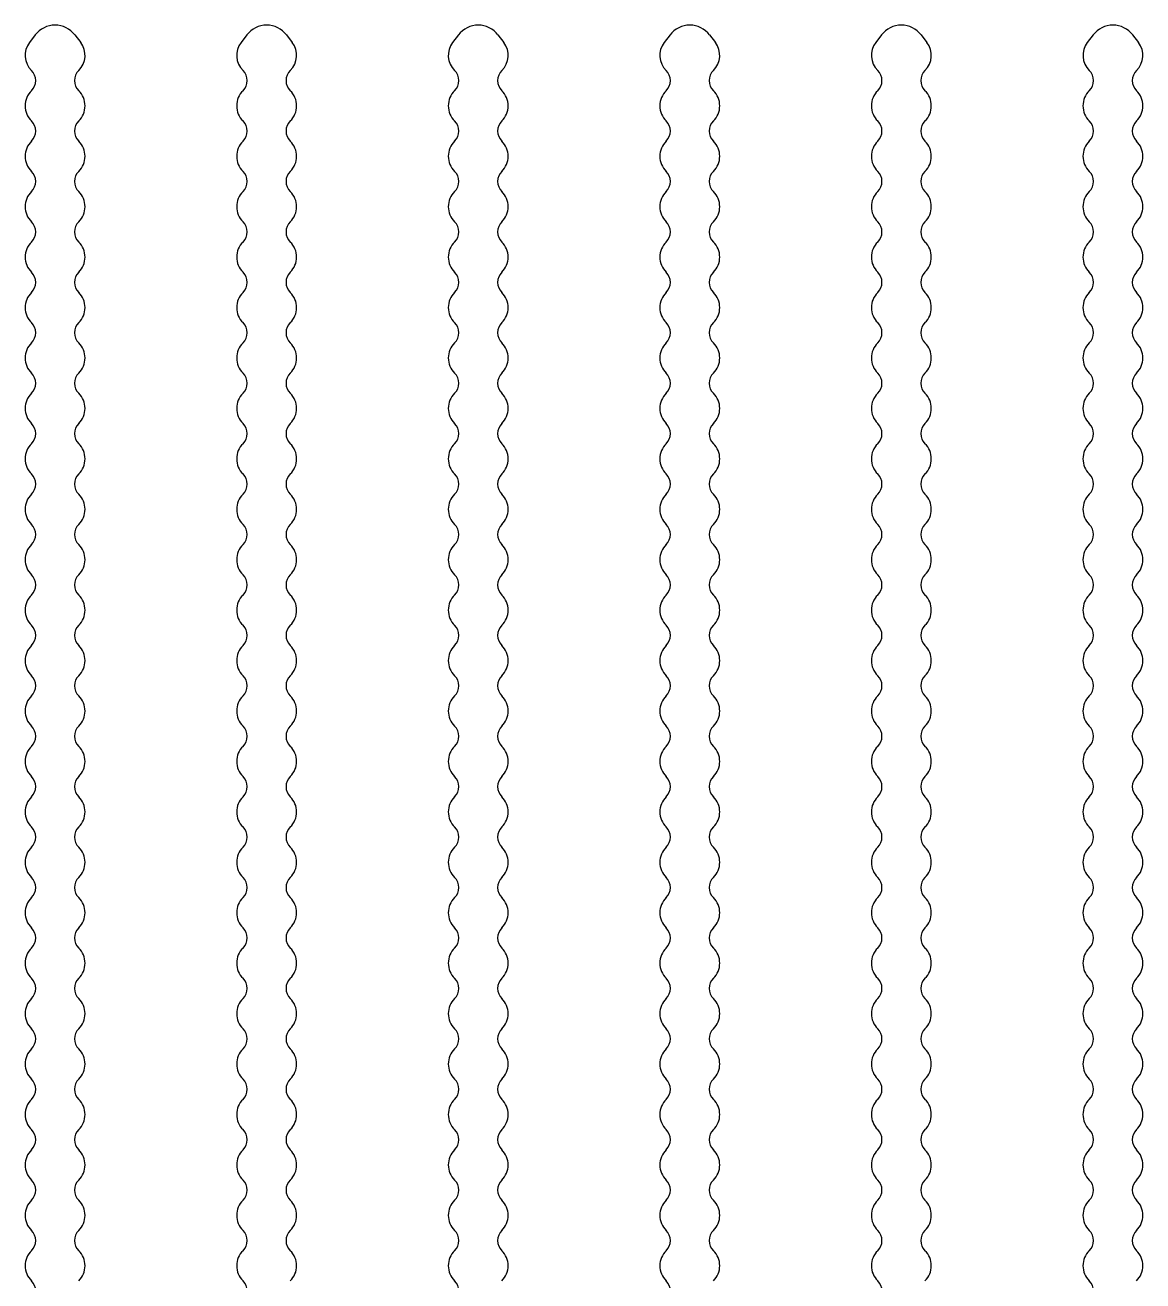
# Model space of a CAD drawing. Extents: x 2401.1 to 2467.1, y 1494.6 to 1566.4.
# Drawn here: x 2403.23 to 2434.93, y 1530.82 to 1566.43 of the extents above; entities that cross this region are included whole.
import ezdxf

# ---------------------------------------------------------------- set-up
doc = ezdxf.new("R2010")
doc.units = 0
doc.layers.get('0').update_dxf_attribs({"linetype": 'CONTINUOUS'})

msp = doc.modelspace()

# ---------------------------------------------------------------- linework, layer by layer
for p, q in [((2403.519, 1566.149), (2403.353, 1565.931)), ((2404.64, 1566.149), (2404.807, 1565.931)), ((2409.519, 1566.149), (2409.353, 1565.931)), ((2410.64, 1566.149), (2410.807, 1565.931)), ((2415.519, 1566.149), (2415.353, 1565.931)), ((2416.64, 1566.149), (2416.807, 1565.931)), ((2421.519, 1566.149), (2421.353, 1565.931)), ((2422.64, 1566.149), (2422.807, 1565.931)), ((2427.519, 1566.149), (2427.353, 1565.931)), ((2428.64, 1566.149), (2428.807, 1565.931)), ((2433.519, 1566.149), (2433.353, 1565.931)), ((2434.64, 1566.149), (2434.807, 1565.931))]:
    msp.add_line(p, q)
for centre, radius, start, end in [((2404.08, 1565.72), 0.706, 90, 142.5969), ((2404.08, 1565.72), 0.706, 37.4031, 90), ((2410.08, 1565.72), 0.706, 90, 142.5969), ((2410.08, 1565.72), 0.706, 37.4031, 90), ((2416.08, 1565.72), 0.706, 90, 142.5969), ((2416.08, 1565.72), 0.706, 37.4031, 90), ((2422.08, 1565.72), 0.706, 90, 142.5969), ((2422.08, 1565.72), 0.706, 37.4031, 90), ((2428.08, 1565.72), 0.706, 90, 142.5969), ((2428.08, 1565.72), 0.706, 37.4031, 90), ((2434.08, 1565.72), 0.706, 90, 142.5969), ((2434.08, 1565.72), 0.706, 37.4031, 90), ((2403.83, 1565.567), 0.6, 142.5969, 225.5239), ((2404.33, 1565.567), 0.6, 314.4761, 37.4031), ((2409.83, 1565.567), 0.6, 142.5969, 225.5239), ((2410.33, 1565.567), 0.6, 314.4761, 37.4031), ((2415.83, 1565.567), 0.6, 142.5969, 225.5239), ((2416.33, 1565.567), 0.6, 314.4761, 37.4031), ((2421.83, 1565.567), 0.6, 142.5969, 225.5239), ((2422.33, 1565.567), 0.6, 314.4761, 37.4031), ((2427.83, 1565.567), 0.6, 142.5969, 225.5239), ((2428.33, 1565.567), 0.6, 314.4761, 37.4031), ((2433.83, 1565.567), 0.6, 142.5969, 225.5239), ((2434.33, 1565.567), 0.6, 314.4761, 37.4031), ((2403.128, 1564.852), 0.402, 314.4761, 45.5239), ((2405.032, 1564.852), 0.402, 134.4761, 225.5239), ((2409.128, 1564.852), 0.402, 314.4761, 45.5239), ((2411.032, 1564.852), 0.402, 134.4761, 225.5239), ((2415.128, 1564.852), 0.402, 314.4761, 45.5239), ((2417.032, 1564.852), 0.402, 134.4761, 225.5239), ((2421.128, 1564.852), 0.402, 314.4761, 45.5239), ((2423.032, 1564.852), 0.402, 134.4761, 225.5239), ((2427.128, 1564.852), 0.402, 314.4761, 45.5239), ((2429.032, 1564.852), 0.402, 134.4761, 225.5239), ((2433.128, 1564.852), 0.402, 314.4761, 45.5239), ((2435.032, 1564.852), 0.402, 134.4761, 225.5239), ((2403.83, 1564.137), 0.6, 134.4761, 225.5239), ((2404.33, 1564.137), 0.6, 314.4761, 45.5239), ((2409.83, 1564.137), 0.6, 134.4761, 225.5239), ((2410.33, 1564.137), 0.6, 314.4761, 45.5239), ((2415.83, 1564.137), 0.6, 134.4761, 225.5239), ((2416.33, 1564.137), 0.6, 314.4761, 45.5239), ((2421.83, 1564.137), 0.6, 134.4761, 225.5239), ((2422.33, 1564.137), 0.6, 314.4761, 45.5239), ((2427.83, 1564.137), 0.6, 134.4761, 225.5239), ((2428.33, 1564.137), 0.6, 314.4761, 45.5239), ((2433.83, 1564.137), 0.6, 134.4761, 225.5239), ((2434.33, 1564.137), 0.6, 314.4761, 45.5239), ((2403.128, 1563.422), 0.402, 314.4761, 45.5239), ((2405.032, 1563.422), 0.402, 134.4761, 225.5239), ((2409.128, 1563.422), 0.402, 314.4761, 45.5239), ((2411.032, 1563.422), 0.402, 134.4761, 225.5239), ((2415.128, 1563.422), 0.402, 314.4761, 45.5239), ((2417.032, 1563.422), 0.402, 134.4761, 225.5239), ((2421.128, 1563.422), 0.402, 314.4761, 45.5239), ((2423.032, 1563.422), 0.402, 134.4761, 225.5239), ((2427.128, 1563.422), 0.402, 314.4761, 45.5239), ((2429.032, 1563.422), 0.402, 134.4761, 225.5239), ((2433.128, 1563.422), 0.402, 314.4761, 45.5239), ((2435.032, 1563.422), 0.402, 134.4761, 225.5239), ((2403.83, 1562.707), 0.6, 134.4761, 225.5239), ((2404.33, 1562.707), 0.6, 314.4761, 45.5239), ((2409.83, 1562.707), 0.6, 134.4761, 225.5239), ((2410.33, 1562.707), 0.6, 314.4761, 45.5239), ((2415.83, 1562.707), 0.6, 134.4761, 225.5239), ((2416.33, 1562.707), 0.6, 314.4761, 45.5239), ((2421.83, 1562.707), 0.6, 134.4761, 225.5239), ((2422.33, 1562.707), 0.6, 314.4761, 45.5239), ((2427.83, 1562.707), 0.6, 134.4761, 225.5239), ((2428.33, 1562.707), 0.6, 314.4761, 45.5239), ((2433.83, 1562.707), 0.6, 134.4761, 225.5239), ((2434.33, 1562.707), 0.6, 314.4761, 45.5239), ((2403.128, 1561.992), 0.402, 314.4761, 45.5239), ((2405.032, 1561.992), 0.402, 134.4761, 225.5239), ((2409.128, 1561.992), 0.402, 314.4761, 45.5239), ((2411.032, 1561.992), 0.402, 134.4761, 225.5239), ((2415.128, 1561.992), 0.402, 314.4761, 45.5239), ((2417.032, 1561.992), 0.402, 134.4761, 225.5239), ((2421.128, 1561.992), 0.402, 314.4761, 45.5239), ((2423.032, 1561.992), 0.402, 134.4761, 225.5239), ((2427.128, 1561.992), 0.402, 314.4761, 45.5239), ((2429.032, 1561.992), 0.402, 134.4761, 225.5239), ((2433.128, 1561.992), 0.402, 314.4761, 45.5239), ((2435.032, 1561.992), 0.402, 134.4761, 225.5239), ((2403.83, 1561.277), 0.6, 134.4761, 225.5239), ((2404.33, 1561.277), 0.6, 314.4761, 45.5239), ((2409.83, 1561.277), 0.6, 134.4761, 225.5239), ((2410.33, 1561.277), 0.6, 314.4761, 45.5239), ((2415.83, 1561.277), 0.6, 134.4761, 225.5239), ((2416.33, 1561.277), 0.6, 314.4761, 45.5239), ((2421.83, 1561.277), 0.6, 134.4761, 225.5239), ((2422.33, 1561.277), 0.6, 314.4761, 45.5239), ((2427.83, 1561.277), 0.6, 134.4761, 225.5239), ((2428.33, 1561.277), 0.6, 314.4761, 45.5239), ((2433.83, 1561.277), 0.6, 134.4761, 225.5239), ((2434.33, 1561.277), 0.6, 314.4761, 45.5239), ((2403.128, 1560.562), 0.402, 314.4761, 45.5239), ((2405.032, 1560.562), 0.402, 134.4761, 225.5239), ((2409.128, 1560.562), 0.402, 314.4761, 45.5239), ((2411.032, 1560.562), 0.402, 134.4761, 225.5239), ((2415.128, 1560.562), 0.402, 314.4761, 45.5239), ((2417.032, 1560.562), 0.402, 134.4761, 225.5239), ((2421.128, 1560.562), 0.402, 314.4761, 45.5239), ((2423.032, 1560.562), 0.402, 134.4761, 225.5239), ((2427.128, 1560.562), 0.402, 314.4761, 45.5239), ((2429.032, 1560.562), 0.402, 134.4761, 225.5239), ((2433.128, 1560.562), 0.402, 314.4761, 45.5239), ((2435.032, 1560.562), 0.402, 134.4761, 225.5239), ((2403.83, 1559.847), 0.6, 134.4761, 225.5239), ((2404.33, 1559.847), 0.6, 314.4761, 45.5239), ((2409.83, 1559.847), 0.6, 134.4761, 225.5239), ((2410.33, 1559.847), 0.6, 314.4761, 45.5239), ((2415.83, 1559.847), 0.6, 134.4761, 225.5239), ((2416.33, 1559.847), 0.6, 314.4761, 45.5239), ((2421.83, 1559.847), 0.6, 134.4761, 225.5239), ((2422.33, 1559.847), 0.6, 314.4761, 45.5239), ((2427.83, 1559.847), 0.6, 134.4761, 225.5239), ((2428.33, 1559.847), 0.6, 314.4761, 45.5239), ((2433.83, 1559.847), 0.6, 134.4761, 225.5239), ((2434.33, 1559.847), 0.6, 314.4761, 45.5239), ((2403.128, 1559.132), 0.402, 314.4761, 45.5239), ((2405.032, 1559.132), 0.402, 134.4761, 225.5239), ((2409.128, 1559.132), 0.402, 314.4761, 45.5239), ((2411.032, 1559.132), 0.402, 134.4761, 225.5239), ((2415.128, 1559.132), 0.402, 314.4761, 45.5239), ((2417.032, 1559.132), 0.402, 134.4761, 225.5239), ((2421.128, 1559.132), 0.402, 314.4761, 45.5239), ((2423.032, 1559.132), 0.402, 134.4761, 225.5239), ((2427.128, 1559.132), 0.402, 314.4761, 45.5239), ((2429.032, 1559.132), 0.402, 134.4761, 225.5239), ((2433.128, 1559.132), 0.402, 314.4761, 45.5239), ((2435.032, 1559.132), 0.402, 134.4761, 225.5239), ((2403.83, 1558.417), 0.6, 134.4761, 225.5239), ((2404.33, 1558.417), 0.6, 314.4761, 45.5239), ((2409.83, 1558.417), 0.6, 134.4761, 225.5239), ((2410.33, 1558.417), 0.6, 314.4761, 45.5239), ((2415.83, 1558.417), 0.6, 134.4761, 225.5239), ((2416.33, 1558.417), 0.6, 314.4761, 45.5239), ((2421.83, 1558.417), 0.6, 134.4761, 225.5239), ((2422.33, 1558.417), 0.6, 314.4761, 45.5239), ((2427.83, 1558.417), 0.6, 134.4761, 225.5239), ((2428.33, 1558.417), 0.6, 314.4761, 45.5239), ((2433.83, 1558.417), 0.6, 134.4761, 225.5239), ((2434.33, 1558.417), 0.6, 314.4761, 45.5239), ((2403.128, 1557.702), 0.402, 314.4761, 45.5239), ((2405.032, 1557.702), 0.402, 134.4761, 225.5239), ((2409.128, 1557.702), 0.402, 314.4761, 45.5239), ((2411.032, 1557.702), 0.402, 134.4761, 225.5239), ((2415.128, 1557.702), 0.402, 314.4761, 45.5239), ((2417.032, 1557.702), 0.402, 134.4761, 225.5239), ((2421.128, 1557.702), 0.402, 314.4761, 45.5239), ((2423.032, 1557.702), 0.402, 134.4761, 225.5239), ((2427.128, 1557.702), 0.402, 314.4761, 45.5239), ((2429.032, 1557.702), 0.402, 134.4761, 225.5239), ((2433.128, 1557.702), 0.402, 314.4761, 45.5239), ((2435.032, 1557.702), 0.402, 134.4761, 225.5239), ((2403.83, 1556.987), 0.6, 134.4761, 225.5239), ((2404.33, 1556.987), 0.6, 314.4761, 45.5239), ((2409.83, 1556.987), 0.6, 134.4761, 225.5239), ((2410.33, 1556.987), 0.6, 314.4761, 45.5239), ((2415.83, 1556.987), 0.6, 134.4761, 225.5239), ((2416.33, 1556.987), 0.6, 314.4761, 45.5239), ((2421.83, 1556.987), 0.6, 134.4761, 225.5239), ((2422.33, 1556.987), 0.6, 314.4761, 45.5239), ((2427.83, 1556.987), 0.6, 134.4761, 225.5239), ((2428.33, 1556.987), 0.6, 314.4761, 45.5239), ((2433.83, 1556.987), 0.6, 134.4761, 225.5239), ((2434.33, 1556.987), 0.6, 314.4761, 45.5239), ((2403.128, 1556.272), 0.402, 314.4761, 45.5239), ((2405.032, 1556.272), 0.402, 134.4761, 225.5239), ((2409.128, 1556.272), 0.402, 314.4761, 45.5239), ((2411.032, 1556.272), 0.402, 134.4761, 225.5239), ((2415.128, 1556.272), 0.402, 314.4761, 45.5239), ((2417.032, 1556.272), 0.402, 134.4761, 225.5239), ((2421.128, 1556.272), 0.402, 314.4761, 45.5239), ((2423.032, 1556.272), 0.402, 134.4761, 225.5239), ((2427.128, 1556.272), 0.402, 314.4761, 45.5239), ((2429.032, 1556.272), 0.402, 134.4761, 225.5239), ((2433.128, 1556.272), 0.402, 314.4761, 45.5239), ((2435.032, 1556.272), 0.402, 134.4761, 225.5239), ((2403.83, 1555.557), 0.6, 134.4761, 225.5239), ((2404.33, 1555.557), 0.6, 314.4761, 45.5239), ((2409.83, 1555.557), 0.6, 134.4761, 225.5239), ((2410.33, 1555.557), 0.6, 314.4761, 45.5239), ((2415.83, 1555.557), 0.6, 134.4761, 225.5239), ((2416.33, 1555.557), 0.6, 314.4761, 45.5239), ((2421.83, 1555.557), 0.6, 134.4761, 225.5239), ((2422.33, 1555.557), 0.6, 314.4761, 45.5239), ((2427.83, 1555.557), 0.6, 134.4761, 225.5239), ((2428.33, 1555.557), 0.6, 314.4761, 45.5239), ((2433.83, 1555.557), 0.6, 134.4761, 225.5239), ((2434.33, 1555.557), 0.6, 314.4761, 45.5239), ((2403.128, 1554.842), 0.402, 314.4761, 45.5239), ((2405.032, 1554.842), 0.402, 134.4761, 225.5239), ((2409.128, 1554.842), 0.402, 314.4761, 45.5239), ((2411.032, 1554.842), 0.402, 134.4761, 225.5239), ((2415.128, 1554.842), 0.402, 314.4761, 45.5239), ((2417.032, 1554.842), 0.402, 134.4761, 225.5239), ((2421.128, 1554.842), 0.402, 314.4761, 45.5239), ((2423.032, 1554.842), 0.402, 134.4761, 225.5239), ((2427.128, 1554.842), 0.402, 314.4761, 45.5239), ((2429.032, 1554.842), 0.402, 134.4761, 225.5239), ((2433.128, 1554.842), 0.402, 314.4761, 45.5239), ((2435.032, 1554.842), 0.402, 134.4761, 225.5239), ((2403.83, 1554.127), 0.6, 134.4761, 225.5239), ((2404.33, 1554.127), 0.6, 314.4761, 45.5239), ((2409.83, 1554.127), 0.6, 134.4761, 225.5239), ((2410.33, 1554.127), 0.6, 314.4761, 45.5239), ((2415.83, 1554.127), 0.6, 134.4761, 225.5239), ((2416.33, 1554.127), 0.6, 314.4761, 45.5239), ((2421.83, 1554.127), 0.6, 134.4761, 225.5239), ((2422.33, 1554.127), 0.6, 314.4761, 45.5239), ((2427.83, 1554.127), 0.6, 134.4761, 225.5239), ((2428.33, 1554.127), 0.6, 314.4761, 45.5239), ((2433.83, 1554.127), 0.6, 134.4761, 225.5239), ((2434.33, 1554.127), 0.6, 314.4761, 45.5239), ((2403.128, 1553.412), 0.402, 314.4761, 45.5239), ((2405.032, 1553.412), 0.402, 134.4761, 225.5239), ((2409.128, 1553.412), 0.402, 314.4761, 45.5239), ((2411.032, 1553.412), 0.402, 134.4761, 225.5239), ((2415.128, 1553.412), 0.402, 314.4761, 45.5239), ((2417.032, 1553.412), 0.402, 134.4761, 225.5239), ((2421.128, 1553.412), 0.402, 314.4761, 45.5239), ((2423.032, 1553.412), 0.402, 134.4761, 225.5239), ((2427.128, 1553.412), 0.402, 314.4761, 45.5239), ((2429.032, 1553.412), 0.402, 134.4761, 225.5239), ((2433.128, 1553.412), 0.402, 314.4761, 45.5239), ((2435.032, 1553.412), 0.402, 134.4761, 225.5239), ((2403.83, 1552.697), 0.6, 134.4761, 225.5239), ((2404.33, 1552.697), 0.6, 314.4761, 45.5239), ((2409.83, 1552.697), 0.6, 134.4761, 225.5239), ((2410.33, 1552.697), 0.6, 314.4761, 45.5239), ((2415.83, 1552.697), 0.6, 134.4761, 225.5239), ((2416.33, 1552.697), 0.6, 314.4761, 45.5239), ((2421.83, 1552.697), 0.6, 134.4761, 225.5239), ((2422.33, 1552.697), 0.6, 314.4761, 45.5239), ((2427.83, 1552.697), 0.6, 134.4761, 225.5239), ((2428.33, 1552.697), 0.6, 314.4761, 45.5239), ((2433.83, 1552.697), 0.6, 134.4761, 225.5239), ((2434.33, 1552.697), 0.6, 314.4761, 45.5239), ((2403.128, 1551.982), 0.402, 314.4761, 45.5239), ((2405.032, 1551.982), 0.402, 134.4761, 225.5239), ((2409.128, 1551.982), 0.402, 314.4761, 45.5239), ((2411.032, 1551.982), 0.402, 134.4761, 225.5239), ((2415.128, 1551.982), 0.402, 314.4761, 45.5239), ((2417.032, 1551.982), 0.402, 134.4761, 225.5239), ((2421.128, 1551.982), 0.402, 314.4761, 45.5239), ((2423.032, 1551.982), 0.402, 134.4761, 225.5239), ((2427.128, 1551.982), 0.402, 314.4761, 45.5239), ((2429.032, 1551.982), 0.402, 134.4761, 225.5239), ((2433.128, 1551.982), 0.402, 314.4761, 45.5239), ((2435.032, 1551.982), 0.402, 134.4761, 225.5239), ((2403.83, 1551.267), 0.6, 134.4761, 225.5239), ((2404.33, 1551.267), 0.6, 314.4761, 45.5239), ((2409.83, 1551.267), 0.6, 134.4761, 225.5239), ((2410.33, 1551.267), 0.6, 314.4761, 45.5239), ((2415.83, 1551.267), 0.6, 134.4761, 225.5239), ((2416.33, 1551.267), 0.6, 314.4761, 45.5239), ((2421.83, 1551.267), 0.6, 134.4761, 225.5239), ((2422.33, 1551.267), 0.6, 314.4761, 45.5239), ((2427.83, 1551.267), 0.6, 134.4761, 225.5239), ((2428.33, 1551.267), 0.6, 314.4761, 45.5239), ((2433.83, 1551.267), 0.6, 134.4761, 225.5239), ((2434.33, 1551.267), 0.6, 314.4761, 45.5239), ((2403.128, 1550.552), 0.402, 314.4761, 45.5239), ((2405.032, 1550.552), 0.402, 134.4761, 225.5239), ((2409.128, 1550.552), 0.402, 314.4761, 45.5239), ((2411.032, 1550.552), 0.402, 134.4761, 225.5239), ((2415.128, 1550.552), 0.402, 314.4761, 45.5239), ((2417.032, 1550.552), 0.402, 134.4761, 225.5239), ((2421.128, 1550.552), 0.402, 314.4761, 45.5239), ((2423.032, 1550.552), 0.402, 134.4761, 225.5239), ((2427.128, 1550.552), 0.402, 314.4761, 45.5239), ((2429.032, 1550.552), 0.402, 134.4761, 225.5239), ((2433.128, 1550.552), 0.402, 314.4761, 45.5239), ((2435.032, 1550.552), 0.402, 134.4761, 225.5239), ((2403.83, 1549.837), 0.6, 134.4761, 225.5239), ((2404.33, 1549.837), 0.6, 314.4761, 45.5239), ((2409.83, 1549.837), 0.6, 134.4761, 225.5239), ((2410.33, 1549.837), 0.6, 314.4761, 45.5239), ((2415.83, 1549.837), 0.6, 134.4761, 225.5239), ((2416.33, 1549.837), 0.6, 314.4761, 45.5239), ((2421.83, 1549.837), 0.6, 134.4761, 225.5239), ((2422.33, 1549.837), 0.6, 314.4761, 45.5239), ((2427.83, 1549.837), 0.6, 134.4761, 225.5239), ((2428.33, 1549.837), 0.6, 314.4761, 45.5239), ((2433.83, 1549.837), 0.6, 134.4761, 225.5239), ((2434.33, 1549.837), 0.6, 314.4761, 45.5239), ((2403.128, 1549.122), 0.402, 314.4761, 45.5239), ((2405.032, 1549.122), 0.402, 134.4761, 225.5239), ((2409.128, 1549.122), 0.402, 314.4761, 45.5239), ((2411.032, 1549.122), 0.402, 134.4761, 225.5239), ((2415.128, 1549.122), 0.402, 314.4761, 45.5239), ((2417.032, 1549.122), 0.402, 134.4761, 225.5239), ((2421.128, 1549.122), 0.402, 314.4761, 45.5239), ((2423.032, 1549.122), 0.402, 134.4761, 225.5239), ((2427.128, 1549.122), 0.402, 314.4761, 45.5239), ((2429.032, 1549.122), 0.402, 134.4761, 225.5239), ((2433.128, 1549.122), 0.402, 314.4761, 45.5239), ((2435.032, 1549.122), 0.402, 134.4761, 225.5239), ((2403.83, 1548.407), 0.6, 134.4761, 225.5239), ((2404.33, 1548.407), 0.6, 314.4761, 45.5239), ((2409.83, 1548.407), 0.6, 134.4761, 225.5239), ((2410.33, 1548.407), 0.6, 314.4761, 45.5239), ((2415.83, 1548.407), 0.6, 134.4761, 225.5239), ((2416.33, 1548.407), 0.6, 314.4761, 45.5239), ((2421.83, 1548.407), 0.6, 134.4761, 225.5239), ((2422.33, 1548.407), 0.6, 314.4761, 45.5239), ((2427.83, 1548.407), 0.6, 134.4761, 225.5239), ((2428.33, 1548.407), 0.6, 314.4761, 45.5239), ((2433.83, 1548.407), 0.6, 134.4761, 225.5239), ((2434.33, 1548.407), 0.6, 314.4761, 45.5239), ((2403.128, 1547.692), 0.402, 314.4761, 45.5239), ((2405.032, 1547.692), 0.402, 134.4761, 225.5239), ((2409.128, 1547.692), 0.402, 314.4761, 45.5239), ((2411.032, 1547.692), 0.402, 134.4761, 225.5239), ((2415.128, 1547.692), 0.402, 314.4761, 45.5239), ((2417.032, 1547.692), 0.402, 134.4761, 225.5239), ((2421.128, 1547.692), 0.402, 314.4761, 45.5239), ((2423.032, 1547.692), 0.402, 134.4761, 225.5239), ((2427.128, 1547.692), 0.402, 314.4761, 45.5239), ((2429.032, 1547.692), 0.402, 134.4761, 225.5239), ((2433.128, 1547.692), 0.402, 314.4761, 45.5239), ((2435.032, 1547.692), 0.402, 134.4761, 225.5239), ((2403.83, 1546.977), 0.6, 134.4761, 225.5239), ((2404.33, 1546.977), 0.6, 314.4761, 45.5239), ((2409.83, 1546.977), 0.6, 134.4761, 225.5239), ((2410.33, 1546.977), 0.6, 314.4761, 45.5239), ((2415.83, 1546.977), 0.6, 134.4761, 225.5239), ((2416.33, 1546.977), 0.6, 314.4761, 45.5239), ((2421.83, 1546.977), 0.6, 134.4761, 225.5239), ((2422.33, 1546.977), 0.6, 314.4761, 45.5239), ((2427.83, 1546.977), 0.6, 134.4761, 225.5239), ((2428.33, 1546.977), 0.6, 314.4761, 45.5239), ((2433.83, 1546.977), 0.6, 134.4761, 225.5239), ((2434.33, 1546.977), 0.6, 314.4761, 45.5239), ((2403.128, 1546.262), 0.402, 314.4761, 45.5239), ((2405.032, 1546.262), 0.402, 134.4761, 225.5239), ((2409.128, 1546.262), 0.402, 314.4761, 45.5239), ((2411.032, 1546.262), 0.402, 134.4761, 225.5239), ((2415.128, 1546.262), 0.402, 314.4761, 45.5239), ((2417.032, 1546.262), 0.402, 134.4761, 225.5239), ((2421.128, 1546.262), 0.402, 314.4761, 45.5239), ((2423.032, 1546.262), 0.402, 134.4761, 225.5239), ((2427.128, 1546.262), 0.402, 314.4761, 45.5239), ((2429.032, 1546.262), 0.402, 134.4761, 225.5239), ((2433.128, 1546.262), 0.402, 314.4761, 45.5239), ((2435.032, 1546.262), 0.402, 134.4761, 225.5239), ((2403.83, 1545.547), 0.6, 134.4761, 225.5239), ((2404.33, 1545.547), 0.6, 314.4761, 45.5239), ((2409.83, 1545.547), 0.6, 134.4761, 225.5239), ((2410.33, 1545.547), 0.6, 314.4761, 45.5239), ((2415.83, 1545.547), 0.6, 134.4761, 225.5239), ((2416.33, 1545.547), 0.6, 314.4761, 45.5239), ((2421.83, 1545.547), 0.6, 134.4761, 225.5239), ((2422.33, 1545.547), 0.6, 314.4761, 45.5239), ((2427.83, 1545.547), 0.6, 134.4761, 225.5239), ((2428.33, 1545.547), 0.6, 314.4761, 45.5239), ((2433.83, 1545.547), 0.6, 134.4761, 225.5239), ((2434.33, 1545.547), 0.6, 314.4761, 45.5239), ((2403.128, 1544.832), 0.402, 314.4761, 45.5239), ((2405.032, 1544.832), 0.402, 134.4761, 225.5239), ((2409.128, 1544.832), 0.402, 314.4761, 45.5239), ((2411.032, 1544.832), 0.402, 134.4761, 225.5239), ((2415.128, 1544.832), 0.402, 314.4761, 45.5239), ((2417.032, 1544.832), 0.402, 134.4761, 225.5239), ((2421.128, 1544.832), 0.402, 314.4761, 45.5239), ((2423.032, 1544.832), 0.402, 134.4761, 225.5239), ((2427.128, 1544.832), 0.402, 314.4761, 45.5239), ((2429.032, 1544.832), 0.402, 134.4761, 225.5239), ((2433.128, 1544.832), 0.402, 314.4761, 45.5239), ((2435.032, 1544.832), 0.402, 134.4761, 225.5239), ((2403.83, 1544.117), 0.6, 134.4761, 225.5239), ((2404.33, 1544.117), 0.6, 314.4761, 45.5239), ((2409.83, 1544.117), 0.6, 134.4761, 225.5239), ((2410.33, 1544.117), 0.6, 314.4761, 45.5239), ((2415.83, 1544.117), 0.6, 134.4761, 225.5239), ((2416.33, 1544.117), 0.6, 314.4761, 45.5239), ((2421.83, 1544.117), 0.6, 134.4761, 225.5239), ((2422.33, 1544.117), 0.6, 314.4761, 45.5239), ((2427.83, 1544.117), 0.6, 134.4761, 225.5239), ((2428.33, 1544.117), 0.6, 314.4761, 45.5239), ((2433.83, 1544.117), 0.6, 134.4761, 225.5239), ((2434.33, 1544.117), 0.6, 314.4761, 45.5239), ((2403.128, 1543.402), 0.402, 314.4761, 45.5239), ((2405.032, 1543.402), 0.402, 134.4761, 225.5239), ((2409.128, 1543.402), 0.402, 314.4761, 45.5239), ((2411.032, 1543.402), 0.402, 134.4761, 225.5239), ((2415.128, 1543.402), 0.402, 314.4761, 45.5239), ((2417.032, 1543.402), 0.402, 134.4761, 225.5239), ((2421.128, 1543.402), 0.402, 314.4761, 45.5239), ((2423.032, 1543.402), 0.402, 134.4761, 225.5239), ((2427.128, 1543.402), 0.402, 314.4761, 45.5239), ((2429.032, 1543.402), 0.402, 134.4761, 225.5239), ((2433.128, 1543.402), 0.402, 314.4761, 45.5239), ((2435.032, 1543.402), 0.402, 134.4761, 225.5239), ((2403.83, 1542.687), 0.6, 134.4761, 225.5239), ((2404.33, 1542.687), 0.6, 314.4761, 45.5239), ((2409.83, 1542.687), 0.6, 134.4761, 225.5239), ((2410.33, 1542.687), 0.6, 314.4761, 45.5239), ((2415.83, 1542.687), 0.6, 134.4761, 225.5239), ((2416.33, 1542.687), 0.6, 314.4761, 45.5239), ((2421.83, 1542.687), 0.6, 134.4761, 225.5239), ((2422.33, 1542.687), 0.6, 314.4761, 45.5239), ((2427.83, 1542.687), 0.6, 134.4761, 225.5239), ((2428.33, 1542.687), 0.6, 314.4761, 45.5239), ((2433.83, 1542.687), 0.6, 134.4761, 225.5239), ((2434.33, 1542.687), 0.6, 314.4761, 45.5239), ((2403.128, 1541.972), 0.402, 314.4761, 45.5239), ((2405.032, 1541.972), 0.402, 134.4761, 225.5239), ((2409.128, 1541.972), 0.402, 314.4761, 45.5239), ((2411.032, 1541.972), 0.402, 134.4761, 225.5239), ((2415.128, 1541.972), 0.402, 314.4761, 45.5239), ((2417.032, 1541.972), 0.402, 134.4761, 225.5239), ((2421.128, 1541.972), 0.402, 314.4761, 45.5239), ((2423.032, 1541.972), 0.402, 134.4761, 225.5239), ((2427.128, 1541.972), 0.402, 314.4761, 45.5239), ((2429.032, 1541.972), 0.402, 134.4761, 225.5239), ((2433.128, 1541.972), 0.402, 314.4761, 45.5239), ((2435.032, 1541.972), 0.402, 134.4761, 225.5239), ((2403.83, 1541.257), 0.6, 134.4761, 225.5239), ((2404.33, 1541.257), 0.6, 314.4761, 45.5239), ((2409.83, 1541.257), 0.6, 134.4761, 225.5239), ((2410.33, 1541.257), 0.6, 314.4761, 45.5239), ((2415.83, 1541.257), 0.6, 134.4761, 225.5239), ((2416.33, 1541.257), 0.6, 314.4761, 45.5239), ((2421.83, 1541.257), 0.6, 134.4761, 225.5239), ((2422.33, 1541.257), 0.6, 314.4761, 45.5239), ((2427.83, 1541.257), 0.6, 134.4761, 225.5239), ((2428.33, 1541.257), 0.6, 314.4761, 45.5239), ((2433.83, 1541.257), 0.6, 134.4761, 225.5239), ((2434.33, 1541.257), 0.6, 314.4761, 45.5239), ((2403.128, 1540.542), 0.402, 314.4761, 45.5239), ((2405.032, 1540.542), 0.402, 134.4761, 225.5239), ((2409.128, 1540.542), 0.402, 314.4761, 45.5239), ((2411.032, 1540.542), 0.402, 134.4761, 225.5239), ((2415.128, 1540.542), 0.402, 314.4761, 45.5239), ((2417.032, 1540.542), 0.402, 134.4761, 225.5239), ((2421.128, 1540.542), 0.402, 314.4761, 45.5239), ((2423.032, 1540.542), 0.402, 134.4761, 225.5239), ((2427.128, 1540.542), 0.402, 314.4761, 45.5239), ((2429.032, 1540.542), 0.402, 134.4761, 225.5239), ((2433.128, 1540.542), 0.402, 314.4761, 45.5239), ((2435.032, 1540.542), 0.402, 134.4761, 225.5239), ((2403.83, 1539.827), 0.6, 134.4761, 225.5239), ((2404.33, 1539.827), 0.6, 314.4761, 45.5239), ((2409.83, 1539.827), 0.6, 134.4761, 225.5239), ((2410.33, 1539.827), 0.6, 314.4761, 45.5239), ((2415.83, 1539.827), 0.6, 134.4761, 225.5239), ((2416.33, 1539.827), 0.6, 314.4761, 45.5239), ((2421.83, 1539.827), 0.6, 134.4761, 225.5239), ((2422.33, 1539.827), 0.6, 314.4761, 45.5239), ((2427.83, 1539.827), 0.6, 134.4761, 225.5239), ((2428.33, 1539.827), 0.6, 314.4761, 45.5239), ((2433.83, 1539.827), 0.6, 134.4761, 225.5239), ((2434.33, 1539.827), 0.6, 314.4761, 45.5239), ((2403.128, 1539.112), 0.402, 314.4761, 45.5239), ((2405.032, 1539.112), 0.402, 134.4761, 225.5239), ((2409.128, 1539.112), 0.402, 314.4761, 45.5239), ((2411.032, 1539.112), 0.402, 134.4761, 225.5239), ((2415.128, 1539.112), 0.402, 314.4761, 45.5239), ((2417.032, 1539.112), 0.402, 134.4761, 225.5239), ((2421.128, 1539.112), 0.402, 314.4761, 45.5239), ((2423.032, 1539.112), 0.402, 134.4761, 225.5239), ((2427.128, 1539.112), 0.402, 314.4761, 45.5239), ((2429.032, 1539.112), 0.402, 134.4761, 225.5239), ((2433.128, 1539.112), 0.402, 314.4761, 45.5239), ((2435.032, 1539.112), 0.402, 134.4761, 225.5239), ((2403.83, 1538.397), 0.6, 134.4761, 225.5239), ((2404.33, 1538.397), 0.6, 314.4761, 45.5239), ((2409.83, 1538.397), 0.6, 134.4761, 225.5239), ((2410.33, 1538.397), 0.6, 314.4761, 45.5239), ((2415.83, 1538.397), 0.6, 134.4761, 225.5239), ((2416.33, 1538.397), 0.6, 314.4761, 45.5239), ((2421.83, 1538.397), 0.6, 134.4761, 225.5239), ((2422.33, 1538.397), 0.6, 314.4761, 45.5239), ((2427.83, 1538.397), 0.6, 134.4761, 225.5239), ((2428.33, 1538.397), 0.6, 314.4761, 45.5239), ((2433.83, 1538.397), 0.6, 134.4761, 225.5239), ((2434.33, 1538.397), 0.6, 314.4761, 45.5239), ((2403.128, 1537.682), 0.402, 314.4761, 45.5239), ((2405.032, 1537.682), 0.402, 134.4761, 225.5239), ((2409.128, 1537.682), 0.402, 314.4761, 45.5239), ((2411.032, 1537.682), 0.402, 134.4761, 225.5239), ((2415.128, 1537.682), 0.402, 314.4761, 45.5239), ((2417.032, 1537.682), 0.402, 134.4761, 225.5239), ((2421.128, 1537.682), 0.402, 314.4761, 45.5239), ((2423.032, 1537.682), 0.402, 134.4761, 225.5239), ((2427.128, 1537.682), 0.402, 314.4761, 45.5239), ((2429.032, 1537.682), 0.402, 134.4761, 225.5239), ((2433.128, 1537.682), 0.402, 314.4761, 45.5239), ((2435.032, 1537.682), 0.402, 134.4761, 225.5239), ((2403.83, 1536.967), 0.6, 134.4761, 225.5239), ((2404.33, 1536.967), 0.6, 314.4761, 45.5239), ((2409.83, 1536.967), 0.6, 134.4761, 225.5239), ((2410.33, 1536.967), 0.6, 314.4761, 45.5239), ((2415.83, 1536.967), 0.6, 134.4761, 225.5239), ((2416.33, 1536.967), 0.6, 314.4761, 45.5239), ((2421.83, 1536.967), 0.6, 134.4761, 225.5239), ((2422.33, 1536.967), 0.6, 314.4761, 45.5239), ((2427.83, 1536.967), 0.6, 134.4761, 225.5239), ((2428.33, 1536.967), 0.6, 314.4761, 45.5239), ((2433.83, 1536.967), 0.6, 134.4761, 225.5239), ((2434.33, 1536.967), 0.6, 314.4761, 45.5239), ((2403.128, 1536.252), 0.402, 314.4761, 45.5239), ((2405.032, 1536.252), 0.402, 134.4761, 225.5239), ((2409.128, 1536.252), 0.402, 314.4761, 45.5239), ((2411.032, 1536.252), 0.402, 134.4761, 225.5239), ((2415.128, 1536.252), 0.402, 314.4761, 45.5239), ((2417.032, 1536.252), 0.402, 134.4761, 225.5239), ((2421.128, 1536.252), 0.402, 314.4761, 45.5239), ((2423.032, 1536.252), 0.402, 134.4761, 225.5239), ((2427.128, 1536.252), 0.402, 314.4761, 45.5239), ((2429.032, 1536.252), 0.402, 134.4761, 225.5239), ((2433.128, 1536.252), 0.402, 314.4761, 45.5239), ((2435.032, 1536.252), 0.402, 134.4761, 225.5239), ((2403.83, 1535.537), 0.6, 134.4761, 225.5239), ((2404.33, 1535.537), 0.6, 314.4761, 45.5239), ((2409.83, 1535.537), 0.6, 134.4761, 225.5239), ((2410.33, 1535.537), 0.6, 314.4761, 45.5239), ((2415.83, 1535.537), 0.6, 134.4761, 225.5239), ((2416.33, 1535.537), 0.6, 314.4761, 45.5239), ((2421.83, 1535.537), 0.6, 134.4761, 225.5239), ((2422.33, 1535.537), 0.6, 314.4761, 45.5239), ((2427.83, 1535.537), 0.6, 134.4761, 225.5239), ((2428.33, 1535.537), 0.6, 314.4761, 45.5239), ((2433.83, 1535.537), 0.6, 134.4761, 225.5239), ((2434.33, 1535.537), 0.6, 314.4761, 45.5239), ((2403.128, 1534.822), 0.402, 314.4761, 45.5239), ((2405.032, 1534.822), 0.402, 134.4761, 225.5239), ((2409.128, 1534.822), 0.402, 314.4761, 45.5239), ((2411.032, 1534.822), 0.402, 134.4761, 225.5239), ((2415.128, 1534.822), 0.402, 314.4761, 45.5239), ((2417.032, 1534.822), 0.402, 134.4761, 225.5239), ((2421.128, 1534.822), 0.402, 314.4761, 45.5239), ((2423.032, 1534.822), 0.402, 134.4761, 225.5239), ((2427.128, 1534.822), 0.402, 314.4761, 45.5239), ((2429.032, 1534.822), 0.402, 134.4761, 225.5239), ((2433.128, 1534.822), 0.402, 314.4761, 45.5239), ((2435.032, 1534.822), 0.402, 134.4761, 225.5239), ((2403.83, 1534.107), 0.6, 134.4761, 225.5239), ((2404.33, 1534.107), 0.6, 314.4761, 45.5239), ((2409.83, 1534.107), 0.6, 134.4761, 225.5239), ((2410.33, 1534.107), 0.6, 314.4761, 45.5239), ((2415.83, 1534.107), 0.6, 134.4761, 225.5239), ((2416.33, 1534.107), 0.6, 314.4761, 45.5239), ((2421.83, 1534.107), 0.6, 134.4761, 225.5239), ((2422.33, 1534.107), 0.6, 314.4761, 45.5239), ((2427.83, 1534.107), 0.6, 134.4761, 225.5239), ((2428.33, 1534.107), 0.6, 314.4761, 45.5239), ((2433.83, 1534.107), 0.6, 134.4761, 225.5239), ((2434.33, 1534.107), 0.6, 314.4761, 45.5239), ((2403.128, 1533.392), 0.402, 314.4761, 45.5239), ((2405.032, 1533.392), 0.402, 134.4761, 225.5239), ((2409.128, 1533.392), 0.402, 314.4761, 45.5239), ((2411.032, 1533.392), 0.402, 134.4761, 225.5239), ((2415.128, 1533.392), 0.402, 314.4761, 45.5239), ((2417.032, 1533.392), 0.402, 134.4761, 225.5239), ((2421.128, 1533.392), 0.402, 314.4761, 45.5239), ((2423.032, 1533.392), 0.402, 134.4761, 225.5239), ((2427.128, 1533.392), 0.402, 314.4761, 45.5239), ((2429.032, 1533.392), 0.402, 134.4761, 225.5239), ((2433.128, 1533.392), 0.402, 314.4761, 45.5239), ((2435.032, 1533.392), 0.402, 134.4761, 225.5239), ((2403.83, 1532.677), 0.6, 134.4761, 225.5239), ((2404.33, 1532.677), 0.6, 314.4761, 45.5239), ((2409.83, 1532.677), 0.6, 134.4761, 225.5239), ((2410.33, 1532.677), 0.6, 314.4761, 45.5239), ((2415.83, 1532.677), 0.6, 134.4761, 225.5239), ((2416.33, 1532.677), 0.6, 314.4761, 45.5239), ((2421.83, 1532.677), 0.6, 134.4761, 225.5239), ((2422.33, 1532.677), 0.6, 314.4761, 45.5239), ((2427.83, 1532.677), 0.6, 134.4761, 225.5239), ((2428.33, 1532.677), 0.6, 314.4761, 45.5239), ((2433.83, 1532.677), 0.6, 134.4761, 225.5239), ((2434.33, 1532.677), 0.6, 314.4761, 45.5239), ((2403.128, 1531.962), 0.402, 314.4761, 45.5239), ((2405.032, 1531.962), 0.402, 134.4761, 225.5239), ((2409.128, 1531.962), 0.402, 314.4761, 45.5239), ((2411.032, 1531.962), 0.402, 134.4761, 225.5239), ((2415.128, 1531.962), 0.402, 314.4761, 45.5239), ((2417.032, 1531.962), 0.402, 134.4761, 225.5239), ((2421.128, 1531.962), 0.402, 314.4761, 45.5239), ((2423.032, 1531.962), 0.402, 134.4761, 225.5239), ((2427.128, 1531.962), 0.402, 314.4761, 45.5239), ((2429.032, 1531.962), 0.402, 134.4761, 225.5239), ((2433.128, 1531.962), 0.402, 314.4761, 45.5239), ((2435.032, 1531.962), 0.402, 134.4761, 225.5239), ((2403.83, 1531.247), 0.6, 134.4761, 225.5239), ((2404.33, 1531.247), 0.6, 314.4761, 45.5239), ((2409.83, 1531.247), 0.6, 134.4761, 225.5239), ((2410.33, 1531.247), 0.6, 314.4761, 45.5239), ((2415.83, 1531.247), 0.6, 134.4761, 225.5239), ((2416.33, 1531.247), 0.6, 314.4761, 45.5239), ((2421.83, 1531.247), 0.6, 134.4761, 225.5239), ((2422.33, 1531.247), 0.6, 314.4761, 45.5239), ((2427.83, 1531.247), 0.6, 134.4761, 225.5239), ((2428.33, 1531.247), 0.6, 314.4761, 45.5239), ((2433.83, 1531.247), 0.6, 134.4761, 225.5239), ((2434.33, 1531.247), 0.6, 314.4761, 45.5239), ((2403.128, 1530.532), 0.402, 314.4761, 45.5239), ((2409.128, 1530.532), 0.402, 314.4761, 45.5239), ((2415.128, 1530.532), 0.402, 314.4761, 45.5239), ((2421.128, 1530.532), 0.402, 314.4761, 45.5239), ((2427.128, 1530.532), 0.402, 314.4761, 45.5239), ((2433.128, 1530.532), 0.402, 314.4761, 45.5239)]:
    msp.add_arc(centre, radius, start, end)

doc.saveas('drawing.dxf')
